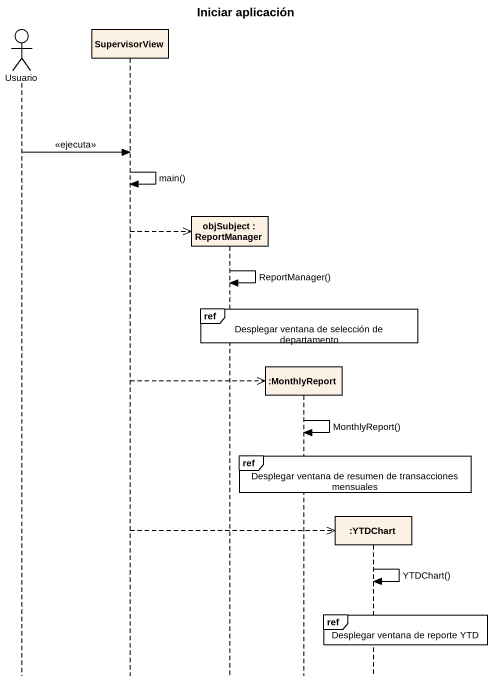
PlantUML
@startuml
title Iniciar aplicación
hide footbox
actor Usuario
participant SupervisorView
participant "objSubject : ReportManager" as objSubject
participant ":MonthlyReport" as MonthlyReport
participant ":YTDChart" as YTDChart

Usuario -> SupervisorView : <<ejecuta>>
SupervisorView -> SupervisorView : main()
SupervisorView -->> objSubject **
objSubject -> objSubject : ReportManager()
ref over objSubject, MonthlyReport, YTDChart : Desplegar ventana de selección de departamento
SupervisorView -->> MonthlyReport **
MonthlyReport -> MonthlyReport : MonthlyReport()
ref over MonthlyReport, YTDChart : Desplegar ventana de resumen de transacciones mensuales
SupervisorView -->> YTDChart **
YTDChart -> YTDChart : YTDChart()
ref over YTDChart : Desplegar ventana de reporte YTD
@enduml
